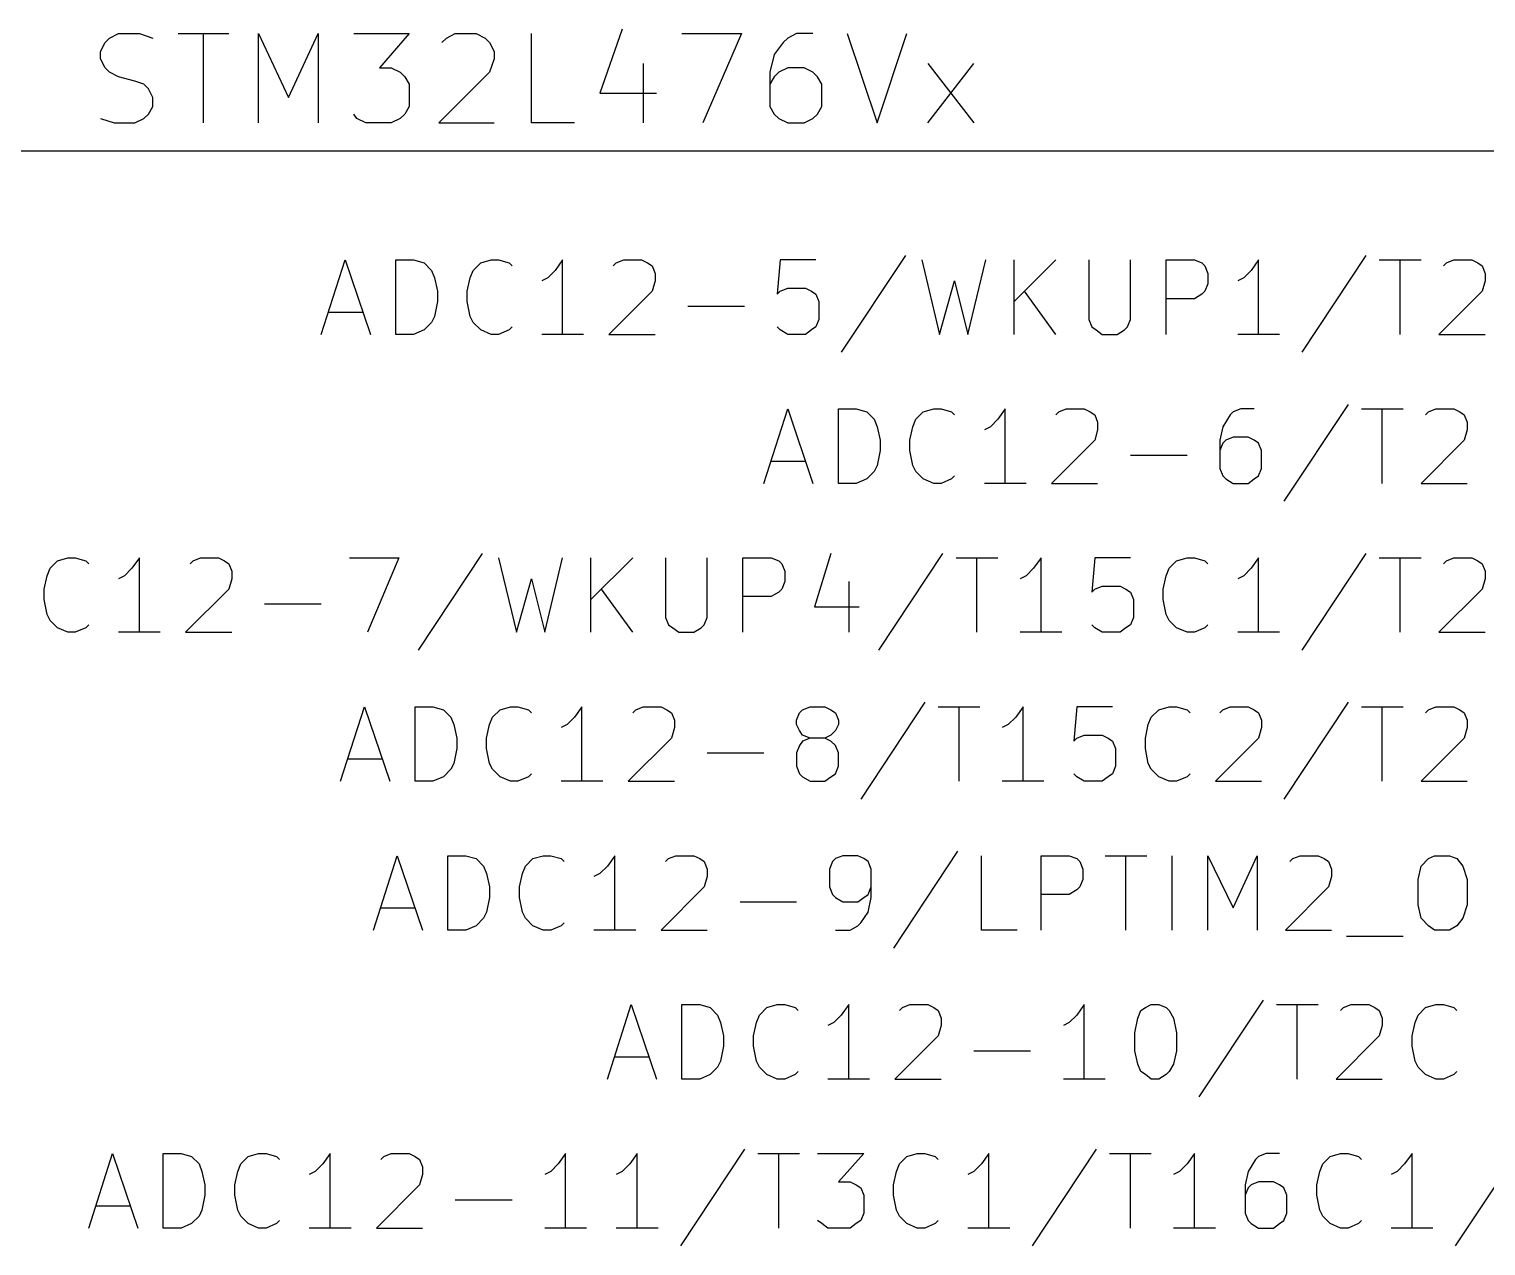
# Model space of a CAD drawing. Extents: x 12 to 829, y -582 to -12.
# Drawn here: x 315.21 to 340.04, y -54.23 to -33.48 of the extents above; entities that cross this region are included whole.
import ezdxf

# ---------------------------------------------------------------- set-up
doc = ezdxf.new("R2010")
doc.units = 0
doc.header["$MEASUREMENT"] = 0
doc.layers.add('BLACK', color=7, linetype='CONTINUOUS')

msp = doc.modelspace()

# ---------------------------------------------------------------- linework, layer by layer
at = {"layer": 'Black'}
for p, q in [((325.323, -33.4772), (324.942, -34.5694)), ((316.433, -33.8582), (316.509, -33.7058)), ((316.509, -33.7058), (316.586, -33.6296)), ((316.586, -33.6296), (316.738, -33.5534)), ((316.738, -33.5534), (317.094, -33.5534)), ((317.094, -33.5534), (317.322, -33.6296)), ((317.754, -33.5534), (318.618, -33.5534)), ((318.186, -35.0774), (318.186, -33.5534)), ((319.126, -35.0774), (319.126, -33.5534)), ((319.126, -33.5534), (319.634, -34.6456)), ((319.634, -34.6456), (320.142, -33.5534)), ((320.142, -33.5534), (320.142, -35.0774)), ((320.751, -33.5534), (321.691, -33.5534)), ((321.691, -33.5534), (321.183, -34.1376)), ((322.25, -33.7058), (322.326, -33.6296)), ((322.326, -33.6296), (322.478, -33.5534)), ((322.478, -33.5534), (322.834, -33.5534)), ((322.834, -33.5534), (322.986, -33.6296)), ((322.986, -33.6296), (323.063, -33.7058)), ((323.063, -33.7058), (323.139, -33.8582)), ((323.774, -35.0774), (323.774, -33.5534)), ((326.339, -33.5534), (327.355, -33.5534)), ((327.355, -33.5534), (326.695, -35.0774)), ((328.066, -33.7058), (327.914, -33.909)), ((328.143, -33.6296), (328.066, -33.7058)), ((328.295, -33.5534), (328.143, -33.6296)), ((328.574, -33.5534), (328.295, -33.5534)), ((329.159, -33.5534), (329.667, -35.0774)), ((329.667, -35.0774), (330.175, -33.5534)), ((316.433, -33.9852), (316.433, -33.8582)), ((316.509, -34.1376), (316.433, -33.9852)), ((323.139, -33.9852), (323.063, -34.2138)), ((323.139, -33.8582), (323.139, -33.9852)), ((327.914, -33.909), (327.838, -34.2138)), ((316.586, -34.2138), (316.509, -34.1376)), ((316.738, -34.29), (316.586, -34.2138)), ((321.183, -34.1376), (321.386, -34.1376)), ((321.386, -34.1376), (321.539, -34.2138)), ((321.539, -34.2138), (321.615, -34.29)), ((323.063, -34.2138), (322.199, -35.0774)), ((325.679, -34.0614), (325.679, -35.0774)), ((327.838, -34.2138), (327.838, -34.798)), ((327.99, -34.2138), (327.914, -34.29)), ((328.143, -34.1376), (327.99, -34.2138)), ((328.422, -34.1376), (328.143, -34.1376)), ((328.574, -34.2138), (328.422, -34.1376)), ((328.651, -34.29), (328.574, -34.2138)), ((330.53, -35.0774), (331.318, -34.0614)), ((330.53, -34.0614), (331.318, -35.0774)), ((317.017, -34.3662), (316.738, -34.29)), ((317.17, -34.417), (317.017, -34.3662)), ((317.246, -34.4932), (317.17, -34.417)), ((317.322, -34.6456), (317.246, -34.4932)), ((321.615, -34.29), (321.691, -34.417)), ((321.691, -34.417), (321.691, -34.798)), ((327.914, -34.29), (327.838, -34.417)), ((328.727, -34.417), (328.651, -34.29)), ((328.727, -34.798), (328.727, -34.417)), ((317.322, -34.798), (317.322, -34.6456)), ((324.942, -34.5694), (325.907, -34.5694)), ((316.433, -35.0012), (316.662, -35.0774)), ((317.017, -35.0774), (317.17, -35.0012)), ((317.17, -35.0012), (317.246, -34.925)), ((317.246, -34.925), (317.322, -34.798)), ((320.802, -35.0012), (320.751, -34.925)), ((320.954, -35.0774), (320.802, -35.0012)), ((321.539, -35.0012), (321.386, -35.0774)), ((321.615, -34.925), (321.539, -35.0012)), ((321.691, -34.798), (321.615, -34.925)), ((327.838, -34.798), (327.914, -34.925)), ((327.914, -34.925), (327.99, -35.0012)), ((327.99, -35.0012), (328.143, -35.0774)), ((328.422, -35.0774), (328.574, -35.0012)), ((328.574, -35.0012), (328.651, -34.925)), ((328.651, -34.925), (328.727, -34.798)), ((316.662, -35.0774), (317.017, -35.0774)), ((321.386, -35.0774), (320.954, -35.0774)), ((322.199, -35.0774), (323.139, -35.0774)), ((324.51, -35.0774), (323.774, -35.0774)), ((328.143, -35.0774), (328.422, -35.0774)), ((359.41, -35.56), (267.97, -35.56)), ((320.192, -38.6842), (320.599, -37.4142)), ((320.599, -37.4142), (321.031, -38.6842)), ((321.462, -38.6842), (321.462, -37.4142)), ((321.462, -37.4142), (321.767, -37.4142)), ((321.767, -37.4142), (321.945, -37.465)), ((321.945, -37.465), (322.072, -37.592)), ((322.783, -37.592), (322.91, -37.465)), ((322.91, -37.465), (323.088, -37.4142)), ((323.088, -37.4142), (323.215, -37.4142)), ((323.215, -37.4142), (323.393, -37.465)), ((323.393, -37.465), (323.444, -37.5158)), ((324.307, -37.4142), (324.18, -37.592)), ((324.307, -38.6842), (324.307, -37.4142)), ((325.171, -37.5158), (325.222, -37.465)), ((325.222, -37.465), (325.349, -37.4142)), ((325.349, -37.4142), (325.653, -37.4142)), ((325.653, -37.4142), (325.755, -37.465)), ((325.755, -37.465), (325.831, -37.5158)), ((328.016, -37.4142), (327.965, -37.9984)), ((328.625, -37.4142), (328.016, -37.4142)), ((330.149, -37.338), (329.057, -38.989)), ((330.429, -37.4142), (330.733, -38.6842)), ((331.216, -38.6842), (331.521, -37.4142)), ((332.003, -38.6842), (332.003, -37.4142)), ((332.715, -37.4142), (332.003, -38.1254)), ((333.273, -37.4142), (333.273, -38.4302)), ((333.985, -38.4302), (333.985, -37.4142)), ((334.594, -38.6842), (334.594, -37.4142)), ((334.594, -37.4142), (335.077, -37.4142)), ((335.077, -37.4142), (335.204, -37.465)), ((335.204, -37.465), (335.255, -37.5158)), ((336.169, -37.4142), (336.042, -37.592)), ((336.169, -38.6842), (336.169, -37.4142)), ((337.998, -37.338), (336.906, -38.989)), ((338.226, -37.4142), (338.938, -37.4142)), ((338.582, -38.6842), (338.582, -37.4142)), ((339.319, -37.5158), (339.369, -37.465)), ((339.369, -37.465), (339.496, -37.4142)), ((339.496, -37.4142), (339.801, -37.4142)), ((339.801, -37.4142), (339.903, -37.465)), ((339.903, -37.465), (339.979, -37.5158)), ((322.072, -37.592), (322.123, -37.719)), ((322.123, -37.719), (322.174, -37.9476)), ((322.682, -37.9476), (322.732, -37.719)), ((322.732, -37.719), (322.783, -37.592)), ((324.053, -37.719), (323.952, -37.7698)), ((324.18, -37.592), (324.053, -37.719)), ((325.831, -37.5158), (325.882, -37.6428)), ((325.882, -37.6428), (325.882, -37.7698)), ((335.255, -37.5158), (335.305, -37.6428)), ((335.305, -37.6428), (335.305, -37.8206)), ((335.915, -37.719), (335.813, -37.7698)), ((336.042, -37.592), (335.915, -37.719)), ((339.979, -37.5158), (340.03, -37.6428)), ((340.03, -37.6428), (340.03, -37.7698)), ((322.174, -37.9476), (322.174, -38.1254)), ((322.682, -38.1254), (322.682, -37.9476)), ((325.831, -37.9476), (325.095, -38.6842)), ((325.882, -37.7698), (325.831, -37.9476)), ((327.965, -37.9984), (328.016, -37.9476)), ((328.016, -37.9476), (328.143, -37.8968)), ((328.143, -37.8968), (328.447, -37.8968)), ((328.447, -37.8968), (328.549, -37.9476)), ((328.549, -37.9476), (328.625, -37.9984)), ((330.733, -38.6842), (330.987, -37.7698)), ((330.987, -37.7698), (331.216, -38.6842)), ((332.715, -38.6842), (332.181, -37.9476)), ((335.255, -37.9476), (335.204, -37.9984)), ((335.305, -37.8206), (335.255, -37.9476)), ((339.979, -37.9476), (339.242, -38.6842)), ((340.03, -37.7698), (339.979, -37.9476)), ((322.174, -38.1254), (322.123, -38.3794)), ((322.732, -38.3794), (322.682, -38.1254)), ((326.441, -38.2016), (327.406, -38.2016)), ((328.625, -37.9984), (328.676, -38.1254)), ((328.676, -38.1254), (328.676, -38.4302)), ((335.077, -38.0746), (334.594, -38.0746)), ((335.204, -37.9984), (335.077, -38.0746)), ((320.319, -38.3032), (320.904, -38.3032)), ((322.072, -38.481), (321.945, -38.608)), ((322.123, -38.3794), (322.072, -38.481)), ((322.783, -38.481), (322.732, -38.3794)), ((322.91, -38.608), (322.783, -38.481)), ((328.676, -38.4302), (328.625, -38.5572)), ((333.273, -38.4302), (333.324, -38.5572)), ((333.934, -38.5572), (333.985, -38.4302)), ((321.767, -38.6842), (321.462, -38.6842)), ((321.945, -38.608), (321.767, -38.6842)), ((323.088, -38.6842), (322.91, -38.608)), ((323.215, -38.6842), (323.088, -38.6842)), ((323.393, -38.608), (323.215, -38.6842)), ((323.444, -38.5572), (323.393, -38.608)), ((324.663, -38.6842), (323.952, -38.6842)), ((325.095, -38.6842), (325.882, -38.6842)), ((328.016, -38.608), (327.965, -38.5572)), ((328.143, -38.6842), (328.016, -38.608)), ((328.447, -38.6842), (328.143, -38.6842)), ((328.549, -38.608), (328.447, -38.6842)), ((328.625, -38.5572), (328.549, -38.608)), ((333.324, -38.5572), (333.4, -38.608)), ((333.4, -38.608), (333.502, -38.6842)), ((333.502, -38.6842), (333.756, -38.6842)), ((333.756, -38.6842), (333.883, -38.608)), ((333.883, -38.608), (333.934, -38.5572)), ((336.525, -38.6842), (335.813, -38.6842)), ((339.242, -38.6842), (340.03, -38.6842)), ((327.736, -41.2242), (328.143, -39.9542)), ((328.143, -39.9542), (328.574, -41.2242)), ((329.006, -41.2242), (329.006, -39.9542)), ((329.006, -39.9542), (329.311, -39.9542)), ((329.311, -39.9542), (329.489, -40.005)), ((330.454, -40.005), (330.632, -39.9542)), ((330.632, -39.9542), (330.759, -39.9542)), ((330.759, -39.9542), (330.937, -40.005)), ((331.851, -39.9542), (331.724, -40.132)), ((331.851, -41.2242), (331.851, -39.9542)), ((332.765, -40.005), (332.892, -39.9542)), ((332.892, -39.9542), (333.197, -39.9542)), ((333.197, -39.9542), (333.299, -40.005)), ((335.864, -39.9542), (335.737, -40.005)), ((336.093, -39.9542), (335.864, -39.9542)), ((337.693, -39.878), (336.601, -41.529)), ((337.922, -39.9542), (338.633, -39.9542)), ((338.277, -41.2242), (338.277, -39.9542)), ((339.065, -40.005), (339.192, -39.9542)), ((339.192, -39.9542), (339.496, -39.9542)), ((339.496, -39.9542), (339.598, -40.005)), ((329.489, -40.005), (329.616, -40.132)), ((329.616, -40.132), (329.667, -40.259)), ((330.276, -40.259), (330.327, -40.132)), ((330.327, -40.132), (330.454, -40.005)), ((330.937, -40.005), (330.987, -40.0558)), ((331.724, -40.132), (331.597, -40.259)), ((332.715, -40.0558), (332.765, -40.005)), ((333.299, -40.005), (333.375, -40.0558)), ((333.375, -40.0558), (333.426, -40.1828)), ((333.426, -40.1828), (333.426, -40.3098)), ((335.686, -40.0558), (335.559, -40.259)), ((335.737, -40.005), (335.686, -40.0558)), ((339.014, -40.0558), (339.065, -40.005)), ((339.598, -40.005), (339.674, -40.0558)), ((339.674, -40.0558), (339.725, -40.1828)), ((339.725, -40.1828), (339.725, -40.3098)), ((329.667, -40.259), (329.717, -40.4876)), ((330.225, -40.4876), (330.276, -40.259)), ((331.597, -40.259), (331.495, -40.3098)), ((333.426, -40.3098), (333.375, -40.4876)), ((335.559, -40.259), (335.509, -40.4876)), ((335.737, -40.4368), (335.61, -40.4876)), ((335.991, -40.4368), (335.737, -40.4368)), ((336.093, -40.4876), (335.991, -40.4368)), ((339.725, -40.3098), (339.674, -40.4876)), ((329.717, -40.6654), (329.667, -40.9194)), ((329.717, -40.4876), (329.717, -40.6654)), ((330.225, -40.6654), (330.225, -40.4876)), ((330.276, -40.9194), (330.225, -40.6654)), ((333.375, -40.4876), (332.638, -41.2242)), ((335.509, -40.4876), (335.509, -40.9702)), ((335.559, -40.5384), (335.509, -40.6654)), ((335.61, -40.4876), (335.559, -40.5384)), ((336.169, -40.5384), (336.093, -40.4876)), ((336.22, -40.6654), (336.169, -40.5384)), ((336.22, -40.9702), (336.22, -40.6654)), ((339.674, -40.4876), (338.938, -41.2242)), ((327.863, -40.8432), (328.447, -40.8432)), ((329.667, -40.9194), (329.616, -41.021)), ((330.327, -41.021), (330.276, -40.9194)), ((333.985, -40.7416), (334.95, -40.7416)), ((329.489, -41.148), (329.311, -41.2242)), ((329.616, -41.021), (329.489, -41.148)), ((330.454, -41.148), (330.327, -41.021)), ((330.632, -41.2242), (330.454, -41.148)), ((330.937, -41.148), (330.759, -41.2242)), ((330.987, -41.0972), (330.937, -41.148)), ((335.509, -40.9702), (335.559, -41.0972)), ((335.559, -41.0972), (335.61, -41.148)), ((335.61, -41.148), (335.737, -41.2242)), ((335.991, -41.2242), (336.093, -41.148)), ((336.093, -41.148), (336.169, -41.0972)), ((336.169, -41.0972), (336.22, -40.9702)), ((329.311, -41.2242), (329.006, -41.2242)), ((330.759, -41.2242), (330.632, -41.2242)), ((332.207, -41.2242), (331.495, -41.2242)), ((332.638, -41.2242), (333.426, -41.2242)), ((335.737, -41.2242), (335.991, -41.2242)), ((338.938, -41.2242), (339.725, -41.2242)), ((322.936, -42.418), (321.843, -44.069)), ((328.879, -42.418), (328.6, -43.3324)), ((330.784, -42.418), (329.692, -44.069)), ((337.998, -42.418), (336.906, -44.069)), ((315.519, -42.799), (315.57, -42.672)), ((315.57, -42.672), (315.697, -42.545)), ((315.697, -42.545), (315.874, -42.4942)), ((315.874, -42.4942), (316.001, -42.4942)), ((316.001, -42.4942), (316.179, -42.545)), ((316.179, -42.545), (316.23, -42.5958)), ((316.967, -42.672), (316.84, -42.799)), ((317.094, -42.4942), (316.967, -42.672)), ((317.094, -43.7642), (317.094, -42.4942)), ((317.957, -42.5958), (318.008, -42.545)), ((318.008, -42.545), (318.135, -42.4942)), ((318.135, -42.4942), (318.44, -42.4942)), ((318.44, -42.4942), (318.541, -42.545)), ((318.541, -42.545), (318.618, -42.5958)), ((318.618, -42.5958), (318.668, -42.7228)), ((320.675, -42.4942), (321.513, -42.4942)), ((321.513, -42.4942), (320.98, -43.7642)), ((323.215, -42.4942), (323.52, -43.7642)), ((324.002, -43.7642), (324.307, -42.4942)), ((324.79, -43.7642), (324.79, -42.4942)), ((325.501, -42.4942), (324.79, -43.2054)), ((326.06, -42.4942), (326.06, -43.5102)), ((326.771, -43.5102), (326.771, -42.4942)), ((327.381, -43.7642), (327.381, -42.4942)), ((327.381, -42.4942), (327.863, -42.4942)), ((327.863, -42.4942), (327.99, -42.545)), ((327.99, -42.545), (328.041, -42.5958)), ((328.041, -42.5958), (328.092, -42.7228)), ((331.013, -42.4942), (331.724, -42.4942)), ((331.368, -43.7642), (331.368, -42.4942)), ((332.334, -42.672), (332.207, -42.799)), ((332.461, -42.4942), (332.334, -42.672)), ((332.461, -43.7642), (332.461, -42.4942)), ((333.375, -42.4942), (333.324, -43.0784)), ((333.985, -42.4942), (333.375, -42.4942)), ((334.594, -42.799), (334.645, -42.672)), ((334.645, -42.672), (334.772, -42.545)), ((334.772, -42.545), (334.95, -42.4942)), ((334.95, -42.4942), (335.077, -42.4942)), ((335.077, -42.4942), (335.255, -42.545)), ((335.255, -42.545), (335.305, -42.5958)), ((336.042, -42.672), (335.915, -42.799)), ((336.169, -42.4942), (336.042, -42.672)), ((336.169, -43.7642), (336.169, -42.4942)), ((338.226, -42.4942), (338.938, -42.4942)), ((338.582, -43.7642), (338.582, -42.4942)), ((339.319, -42.5958), (339.369, -42.545)), ((339.369, -42.545), (339.496, -42.4942)), ((339.496, -42.4942), (339.801, -42.4942)), ((339.801, -42.4942), (339.903, -42.545)), ((339.903, -42.545), (339.979, -42.5958)), ((339.979, -42.5958), (340.03, -42.7228)), ((315.468, -43.0276), (315.519, -42.799)), ((316.84, -42.799), (316.738, -42.8498)), ((318.668, -42.8498), (318.618, -43.0276)), ((318.668, -42.7228), (318.668, -42.8498)), ((323.52, -43.7642), (323.774, -42.8498)), ((323.774, -42.8498), (324.002, -43.7642)), ((328.092, -42.9006), (328.041, -43.0276)), ((328.092, -42.7228), (328.092, -42.9006)), ((329.184, -42.9006), (329.184, -43.7642)), ((332.207, -42.799), (332.105, -42.8498)), ((334.543, -43.0276), (334.594, -42.799)), ((335.915, -42.799), (335.813, -42.8498)), ((340.03, -42.8498), (339.979, -43.0276)), ((340.03, -42.7228), (340.03, -42.8498)), ((315.468, -43.2054), (315.468, -43.0276)), ((318.618, -43.0276), (317.881, -43.7642)), ((325.501, -43.7642), (324.968, -43.0276)), ((327.863, -43.1546), (327.381, -43.1546)), ((327.99, -43.0784), (327.863, -43.1546)), ((328.041, -43.0276), (327.99, -43.0784)), ((333.324, -43.0784), (333.375, -43.0276)), ((333.375, -43.0276), (333.502, -42.9768)), ((333.502, -42.9768), (333.807, -42.9768)), ((333.807, -42.9768), (333.908, -43.0276)), ((333.908, -43.0276), (333.985, -43.0784)), ((333.985, -43.0784), (334.035, -43.2054)), ((334.543, -43.2054), (334.543, -43.0276)), ((339.979, -43.0276), (339.242, -43.7642)), ((315.519, -43.4594), (315.468, -43.2054)), ((319.227, -43.2816), (320.192, -43.2816)), ((328.6, -43.3324), (329.362, -43.3324)), ((334.035, -43.2054), (334.035, -43.5102)), ((334.594, -43.4594), (334.543, -43.2054)), ((315.57, -43.561), (315.519, -43.4594)), ((315.697, -43.688), (315.57, -43.561)), ((315.874, -43.7642), (315.697, -43.688)), ((316.179, -43.688), (316.001, -43.7642)), ((316.23, -43.6372), (316.179, -43.688)), ((326.06, -43.5102), (326.111, -43.6372)), ((326.111, -43.6372), (326.187, -43.688)), ((326.187, -43.688), (326.288, -43.7642)), ((326.542, -43.7642), (326.669, -43.688)), ((326.669, -43.688), (326.72, -43.6372)), ((326.72, -43.6372), (326.771, -43.5102)), ((333.375, -43.688), (333.324, -43.6372)), ((333.502, -43.7642), (333.375, -43.688)), ((333.908, -43.688), (333.807, -43.7642)), ((333.985, -43.6372), (333.908, -43.688)), ((334.035, -43.5102), (333.985, -43.6372)), ((334.645, -43.561), (334.594, -43.4594)), ((334.772, -43.688), (334.645, -43.561)), ((334.95, -43.7642), (334.772, -43.688)), ((335.255, -43.688), (335.077, -43.7642)), ((335.305, -43.6372), (335.255, -43.688)), ((316.001, -43.7642), (315.874, -43.7642)), ((317.449, -43.7642), (316.738, -43.7642)), ((317.881, -43.7642), (318.668, -43.7642)), ((326.288, -43.7642), (326.542, -43.7642)), ((332.816, -43.7642), (332.105, -43.7642)), ((333.807, -43.7642), (333.502, -43.7642)), ((335.077, -43.7642), (334.95, -43.7642)), ((336.525, -43.7642), (335.813, -43.7642)), ((339.242, -43.7642), (340.03, -43.7642)), ((320.523, -46.3042), (320.929, -45.0342)), ((320.929, -45.0342), (321.361, -46.3042)), ((321.793, -46.3042), (321.793, -45.0342)), ((321.793, -45.0342), (322.097, -45.0342)), ((322.097, -45.0342), (322.275, -45.085)), ((322.275, -45.085), (322.402, -45.212)), ((323.113, -45.212), (323.24, -45.085)), ((323.24, -45.085), (323.418, -45.0342)), ((323.418, -45.0342), (323.545, -45.0342)), ((323.545, -45.0342), (323.723, -45.085)), ((323.723, -45.085), (323.774, -45.1358)), ((324.637, -45.0342), (324.51, -45.212)), ((324.637, -46.3042), (324.637, -45.0342)), ((325.501, -45.1358), (325.552, -45.085)), ((325.552, -45.085), (325.679, -45.0342)), ((325.679, -45.0342), (325.984, -45.0342)), ((325.984, -45.0342), (326.085, -45.085)), ((326.085, -45.085), (326.161, -45.1358)), ((326.161, -45.1358), (326.212, -45.2628)), ((328.295, -45.2628), (328.346, -45.1358)), ((328.346, -45.1358), (328.397, -45.085)), ((328.397, -45.085), (328.524, -45.0342)), ((328.524, -45.0342), (328.778, -45.0342)), ((328.778, -45.0342), (328.879, -45.085)), ((328.879, -45.085), (328.955, -45.1358)), ((328.955, -45.1358), (329.006, -45.2628)), ((330.479, -44.958), (329.387, -46.609)), ((330.708, -45.0342), (331.419, -45.0342)), ((331.064, -46.3042), (331.064, -45.0342)), ((332.156, -45.0342), (332.029, -45.212)), ((332.156, -46.3042), (332.156, -45.0342)), ((333.07, -45.0342), (333.019, -45.6184)), ((333.68, -45.0342), (333.07, -45.0342)), ((334.34, -45.212), (334.467, -45.085)), ((334.467, -45.085), (334.645, -45.0342)), ((334.645, -45.0342), (334.772, -45.0342)), ((334.772, -45.0342), (334.95, -45.085)), ((334.95, -45.085), (335.001, -45.1358)), ((335.509, -45.1358), (335.559, -45.085)), ((335.559, -45.085), (335.686, -45.0342)), ((335.686, -45.0342), (335.991, -45.0342)), ((335.991, -45.0342), (336.093, -45.085)), ((336.093, -45.085), (336.169, -45.1358)), ((336.169, -45.1358), (336.22, -45.2628)), ((337.693, -44.958), (336.601, -46.609)), ((337.922, -45.0342), (338.633, -45.0342)), ((338.277, -46.3042), (338.277, -45.0342)), ((339.014, -45.1358), (339.065, -45.085)), ((339.065, -45.085), (339.192, -45.0342)), ((339.192, -45.0342), (339.496, -45.0342)), ((339.496, -45.0342), (339.598, -45.085)), ((339.598, -45.085), (339.674, -45.1358)), ((339.674, -45.1358), (339.725, -45.2628)), ((322.402, -45.212), (322.453, -45.339)), ((322.453, -45.339), (322.504, -45.5676)), ((323.012, -45.5676), (323.063, -45.339)), ((323.063, -45.339), (323.113, -45.212)), ((324.383, -45.339), (324.282, -45.3898)), ((324.51, -45.212), (324.383, -45.339)), ((326.212, -45.3898), (326.161, -45.5676)), ((326.212, -45.2628), (326.212, -45.3898)), ((328.295, -45.339), (328.295, -45.2628)), ((328.346, -45.4406), (328.295, -45.339)), ((329.006, -45.339), (328.955, -45.4406)), ((329.006, -45.2628), (329.006, -45.339)), ((331.902, -45.339), (331.8, -45.3898)), ((332.029, -45.212), (331.902, -45.339)), ((334.239, -45.5676), (334.289, -45.339)), ((334.289, -45.339), (334.34, -45.212)), ((336.22, -45.3898), (336.169, -45.5676)), ((336.22, -45.2628), (336.22, -45.3898)), ((339.725, -45.3898), (339.674, -45.5676)), ((339.725, -45.2628), (339.725, -45.3898)), ((322.504, -45.5676), (322.504, -45.7454)), ((323.012, -45.7454), (323.012, -45.5676)), ((326.161, -45.5676), (325.425, -46.3042)), ((328.397, -45.5168), (328.346, -45.4406)), ((328.397, -45.6184), (328.346, -45.6946)), ((328.524, -45.5676), (328.397, -45.5168)), ((328.524, -45.5676), (328.397, -45.6184)), ((328.778, -45.5676), (328.524, -45.5676)), ((328.879, -45.5168), (328.778, -45.5676)), ((328.879, -45.6184), (328.778, -45.5676)), ((328.955, -45.4406), (328.879, -45.5168)), ((328.955, -45.6946), (328.879, -45.6184)), ((333.019, -45.6184), (333.07, -45.5676)), ((333.07, -45.5676), (333.197, -45.5168)), ((333.197, -45.5168), (333.502, -45.5168)), ((333.502, -45.5168), (333.604, -45.5676)), ((333.604, -45.5676), (333.68, -45.6184)), ((333.68, -45.6184), (333.731, -45.7454)), ((334.239, -45.7454), (334.239, -45.5676)), ((336.169, -45.5676), (335.432, -46.3042)), ((339.674, -45.5676), (338.938, -46.3042)), ((320.65, -45.9232), (321.234, -45.9232)), ((322.504, -45.7454), (322.453, -45.9994)), ((323.063, -45.9994), (323.012, -45.7454)), ((326.771, -45.8216), (327.736, -45.8216)), ((328.346, -45.6946), (328.295, -45.8216)), ((328.295, -45.8216), (328.295, -46.0502)), ((329.006, -45.8216), (328.955, -45.6946)), ((329.006, -46.0502), (329.006, -45.8216)), ((333.731, -45.7454), (333.731, -46.0502)), ((334.289, -45.9994), (334.239, -45.7454)), ((322.402, -46.101), (322.275, -46.228)), ((322.453, -45.9994), (322.402, -46.101)), ((323.113, -46.101), (323.063, -45.9994)), ((323.24, -46.228), (323.113, -46.101)), ((323.774, -46.1772), (323.723, -46.228)), ((328.295, -46.0502), (328.346, -46.1772)), ((328.346, -46.1772), (328.397, -46.228)), ((328.879, -46.228), (328.955, -46.1772)), ((328.955, -46.1772), (329.006, -46.0502)), ((333.07, -46.228), (333.019, -46.1772)), ((333.68, -46.1772), (333.604, -46.228)), ((333.731, -46.0502), (333.68, -46.1772)), ((334.34, -46.101), (334.289, -45.9994)), ((334.467, -46.228), (334.34, -46.101)), ((335.001, -46.1772), (334.95, -46.228)), ((322.097, -46.3042), (321.793, -46.3042)), ((322.275, -46.228), (322.097, -46.3042)), ((323.418, -46.3042), (323.24, -46.228)), ((323.545, -46.3042), (323.418, -46.3042)), ((323.723, -46.228), (323.545, -46.3042)), ((324.993, -46.3042), (324.282, -46.3042)), ((325.425, -46.3042), (326.212, -46.3042)), ((328.397, -46.228), (328.524, -46.3042)), ((328.524, -46.3042), (328.778, -46.3042)), ((328.778, -46.3042), (328.879, -46.228)), ((332.511, -46.3042), (331.8, -46.3042)), ((333.197, -46.3042), (333.07, -46.228)), ((333.502, -46.3042), (333.197, -46.3042)), ((333.604, -46.228), (333.502, -46.3042)), ((334.645, -46.3042), (334.467, -46.228)), ((334.772, -46.3042), (334.645, -46.3042)), ((334.95, -46.228), (334.772, -46.3042)), ((335.432, -46.3042), (336.22, -46.3042)), ((338.938, -46.3042), (339.725, -46.3042)), ((321.081, -48.8442), (321.488, -47.5742)), ((321.488, -47.5742), (321.92, -48.8442)), ((322.351, -48.8442), (322.351, -47.5742)), ((322.351, -47.5742), (322.656, -47.5742)), ((322.656, -47.5742), (322.834, -47.625)), ((322.834, -47.625), (322.961, -47.752)), ((323.672, -47.752), (323.799, -47.625)), ((323.799, -47.625), (323.977, -47.5742)), ((323.977, -47.5742), (324.104, -47.5742)), ((324.104, -47.5742), (324.282, -47.625)), ((324.282, -47.625), (324.333, -47.6758)), ((325.196, -47.5742), (325.069, -47.752)), ((325.196, -48.8442), (325.196, -47.5742)), ((326.06, -47.6758), (326.111, -47.625)), ((326.111, -47.625), (326.238, -47.5742)), ((326.238, -47.5742), (326.542, -47.5742)), ((326.542, -47.5742), (326.644, -47.625)), ((326.644, -47.625), (326.72, -47.6758)), ((328.955, -47.625), (328.905, -47.6758)), ((329.082, -47.5742), (328.955, -47.625)), ((329.336, -47.5742), (329.082, -47.5742)), ((329.438, -47.625), (329.336, -47.5742)), ((329.514, -47.6758), (329.438, -47.625)), ((331.038, -47.498), (329.946, -49.149)), ((331.445, -48.8442), (331.445, -47.5742)), ((332.461, -48.8442), (332.461, -47.5742)), ((332.461, -47.5742), (332.943, -47.5742)), ((332.943, -47.5742), (333.07, -47.625)), ((333.07, -47.625), (333.121, -47.6758)), ((333.553, -47.5742), (334.264, -47.5742)), ((333.908, -48.8442), (333.908, -47.5742)), ((334.696, -48.8442), (334.696, -47.5742)), ((335.305, -48.8442), (335.305, -47.5742)), ((335.305, -47.5742), (335.737, -48.4632)), ((335.737, -48.4632), (336.144, -47.5742)), ((336.144, -47.5742), (336.144, -48.8442)), ((336.702, -47.6758), (336.753, -47.625)), ((336.753, -47.625), (336.88, -47.5742)), ((336.88, -47.5742), (337.185, -47.5742)), ((337.185, -47.5742), (337.287, -47.625)), ((337.287, -47.625), (337.363, -47.6758)), ((338.938, -47.752), (339.065, -47.625)), ((339.065, -47.625), (339.166, -47.5742)), ((339.166, -47.5742), (339.42, -47.5742)), ((339.42, -47.5742), (339.547, -47.625)), ((339.547, -47.625), (339.649, -47.752)), ((322.961, -47.752), (323.012, -47.879)), ((323.012, -47.879), (323.063, -48.1076)), ((323.571, -48.1076), (323.621, -47.879)), ((323.621, -47.879), (323.672, -47.752)), ((324.942, -47.879), (324.841, -47.9298)), ((325.069, -47.752), (324.942, -47.879)), ((326.72, -47.6758), (326.771, -47.8028)), ((326.771, -47.8028), (326.771, -47.9298)), ((328.905, -47.6758), (328.854, -47.8028)), ((328.854, -47.8028), (328.854, -48.1076)), ((329.565, -47.8028), (329.514, -47.6758)), ((329.565, -48.2854), (329.565, -47.8028)), ((333.121, -47.6758), (333.172, -47.8028)), ((333.172, -47.8028), (333.172, -47.9806)), ((337.363, -47.6758), (337.414, -47.8028)), ((337.414, -47.8028), (337.414, -47.9298)), ((338.887, -47.9806), (338.938, -47.752)), ((339.649, -47.752), (339.725, -47.9806)), ((323.063, -48.1076), (323.063, -48.2854)), ((323.571, -48.2854), (323.571, -48.1076)), ((326.72, -48.1076), (325.984, -48.8442)), ((326.771, -47.9298), (326.72, -48.1076)), ((328.854, -48.1076), (328.905, -48.2346)), ((329.514, -48.2346), (329.565, -48.1076)), ((333.07, -48.1584), (332.943, -48.2346)), ((333.121, -48.1076), (333.07, -48.1584)), ((333.172, -47.9806), (333.121, -48.1076)), ((337.363, -48.1076), (336.626, -48.8442)), ((337.414, -47.9298), (337.363, -48.1076)), ((338.887, -48.4124), (338.887, -47.9806)), ((339.725, -47.9806), (339.725, -48.4124)), ((323.063, -48.2854), (323.012, -48.5394)), ((323.621, -48.5394), (323.571, -48.2854)), ((327.33, -48.3616), (328.295, -48.3616)), ((328.905, -48.2346), (328.955, -48.2854)), ((328.955, -48.2854), (329.082, -48.3616)), ((329.082, -48.3616), (329.336, -48.3616)), ((329.336, -48.3616), (329.438, -48.2854)), ((329.438, -48.2854), (329.514, -48.2346)), ((329.514, -48.5394), (329.565, -48.2854)), ((332.943, -48.2346), (332.461, -48.2346)), ((338.938, -48.641), (338.887, -48.4124)), ((339.725, -48.4124), (339.649, -48.641)), ((321.208, -48.4632), (321.793, -48.4632)), ((322.961, -48.641), (322.834, -48.768)), ((323.012, -48.5394), (322.961, -48.641)), ((323.672, -48.641), (323.621, -48.5394)), ((323.799, -48.768), (323.672, -48.641)), ((329.387, -48.7172), (329.514, -48.5394)), ((339.065, -48.768), (338.938, -48.641)), ((339.649, -48.641), (339.547, -48.768)), ((322.656, -48.8442), (322.351, -48.8442)), ((322.834, -48.768), (322.656, -48.8442)), ((323.977, -48.8442), (323.799, -48.768)), ((324.104, -48.8442), (323.977, -48.8442)), ((324.282, -48.768), (324.104, -48.8442)), ((324.333, -48.7172), (324.282, -48.768)), ((325.552, -48.8442), (324.841, -48.8442)), ((325.984, -48.8442), (326.771, -48.8442)), ((328.955, -48.8442), (329.209, -48.8442)), ((329.209, -48.8442), (329.336, -48.768)), ((329.336, -48.768), (329.387, -48.7172)), ((332.054, -48.8442), (331.445, -48.8442)), ((336.626, -48.8442), (337.414, -48.8442)), ((339.166, -48.8442), (339.065, -48.768)), ((339.42, -48.8442), (339.166, -48.8442)), ((339.547, -48.768), (339.42, -48.8442)), ((337.668, -48.9458), (338.633, -48.9458)), ((325.069, -51.3842), (325.476, -50.1142)), ((325.476, -50.1142), (325.907, -51.3842)), ((326.339, -51.3842), (326.339, -50.1142)), ((326.339, -50.1142), (326.644, -50.1142)), ((326.644, -50.1142), (326.822, -50.165)), ((327.787, -50.165), (327.965, -50.1142)), ((327.965, -50.1142), (328.092, -50.1142)), ((328.092, -50.1142), (328.27, -50.165)), ((329.184, -50.1142), (329.057, -50.292)), ((329.184, -51.3842), (329.184, -50.1142)), ((330.098, -50.165), (330.225, -50.1142)), ((330.225, -50.1142), (330.53, -50.1142)), ((330.53, -50.1142), (330.632, -50.165)), ((333.197, -50.1142), (333.07, -50.292)), ((333.197, -51.3842), (333.197, -50.1142)), ((334.239, -50.165), (334.34, -50.1142)), ((334.34, -50.1142), (334.467, -50.1142)), ((334.467, -50.1142), (334.594, -50.165)), ((336.245, -50.038), (335.153, -51.689)), ((336.474, -50.1142), (337.185, -50.1142)), ((336.829, -51.3842), (336.829, -50.1142)), ((337.617, -50.165), (337.744, -50.1142)), ((337.744, -50.1142), (338.049, -50.1142)), ((338.049, -50.1142), (338.15, -50.165)), ((339.014, -50.165), (339.192, -50.1142)), ((339.192, -50.1142), (339.319, -50.1142)), ((339.319, -50.1142), (339.496, -50.165)), ((326.822, -50.165), (326.949, -50.292)), ((326.949, -50.292), (327, -50.419)), ((327.609, -50.419), (327.66, -50.292)), ((327.66, -50.292), (327.787, -50.165)), ((328.27, -50.165), (328.32, -50.2158)), ((329.057, -50.292), (328.93, -50.419)), ((330.048, -50.2158), (330.098, -50.165)), ((330.632, -50.165), (330.708, -50.2158)), ((330.708, -50.2158), (330.759, -50.3428)), ((330.759, -50.3428), (330.759, -50.4698)), ((333.07, -50.292), (332.943, -50.419)), ((334.061, -50.5968), (334.112, -50.3428)), ((334.112, -50.3428), (334.162, -50.2158)), ((334.162, -50.2158), (334.239, -50.165)), ((334.594, -50.165), (334.645, -50.2158)), ((334.645, -50.2158), (334.721, -50.3428)), ((334.721, -50.3428), (334.772, -50.5968)), ((337.566, -50.2158), (337.617, -50.165)), ((338.15, -50.165), (338.226, -50.2158)), ((338.226, -50.2158), (338.277, -50.3428)), ((338.277, -50.3428), (338.277, -50.4698)), ((338.836, -50.419), (338.887, -50.292)), ((338.887, -50.292), (339.014, -50.165)), ((339.496, -50.165), (339.547, -50.2158)), ((327, -50.419), (327.05, -50.6476)), ((327.05, -50.6476), (327.05, -50.8254)), ((327.558, -50.6476), (327.609, -50.419)), ((327.558, -50.8254), (327.558, -50.6476)), ((328.93, -50.419), (328.828, -50.4698)), ((330.708, -50.6476), (329.971, -51.3842)), ((330.759, -50.4698), (330.708, -50.6476)), ((332.943, -50.419), (332.842, -50.4698)), ((334.061, -50.9016), (334.061, -50.5968)), ((334.772, -50.5968), (334.772, -50.9016)), ((338.226, -50.6476), (337.49, -51.3842)), ((338.277, -50.4698), (338.226, -50.6476)), ((338.785, -50.6476), (338.836, -50.419)), ((338.785, -50.8254), (338.785, -50.6476)), ((327.05, -50.8254), (327, -51.0794)), ((327.609, -51.0794), (327.558, -50.8254)), ((338.836, -51.0794), (338.785, -50.8254)), ((325.196, -51.0032), (325.78, -51.0032)), ((327, -51.0794), (326.949, -51.181)), ((327.66, -51.181), (327.609, -51.0794)), ((331.318, -50.9016), (332.283, -50.9016)), ((334.112, -51.1302), (334.061, -50.9016)), ((334.162, -51.2572), (334.112, -51.1302)), ((334.721, -51.1302), (334.645, -51.2572)), ((334.772, -50.9016), (334.721, -51.1302)), ((338.887, -51.181), (338.836, -51.0794)), ((326.644, -51.3842), (326.339, -51.3842)), ((326.822, -51.308), (326.644, -51.3842)), ((326.949, -51.181), (326.822, -51.308)), ((327.787, -51.308), (327.66, -51.181)), ((327.965, -51.3842), (327.787, -51.308)), ((328.092, -51.3842), (327.965, -51.3842)), ((328.27, -51.308), (328.092, -51.3842)), ((328.32, -51.2572), (328.27, -51.308)), ((329.54, -51.3842), (328.828, -51.3842)), ((329.971, -51.3842), (330.759, -51.3842)), ((333.553, -51.3842), (332.842, -51.3842)), ((334.239, -51.308), (334.162, -51.2572)), ((334.34, -51.3842), (334.239, -51.308)), ((334.467, -51.3842), (334.34, -51.3842)), ((334.594, -51.308), (334.467, -51.3842)), ((334.645, -51.2572), (334.594, -51.308)), ((337.49, -51.3842), (338.277, -51.3842)), ((339.014, -51.308), (338.887, -51.181)), ((339.192, -51.3842), (339.014, -51.308)), ((339.319, -51.3842), (339.192, -51.3842)), ((339.496, -51.308), (339.319, -51.3842)), ((339.547, -51.2572), (339.496, -51.308)), ((327.406, -52.578), (326.314, -54.229)), ((333.4, -52.578), (332.308, -54.229)), ((340.614, -52.578), (339.522, -54.229)), ((316.23, -53.9242), (316.636, -52.6542)), ((316.636, -52.6542), (317.068, -53.9242)), ((317.5, -53.9242), (317.5, -52.6542)), ((317.5, -52.6542), (317.805, -52.6542)), ((317.805, -52.6542), (317.983, -52.705)), ((317.983, -52.705), (318.11, -52.832)), ((318.11, -52.832), (318.16, -52.959)), ((318.77, -52.959), (318.821, -52.832)), ((318.821, -52.832), (318.948, -52.705)), ((318.948, -52.705), (319.126, -52.6542)), ((319.126, -52.6542), (319.253, -52.6542)), ((319.253, -52.6542), (319.43, -52.705)), ((319.43, -52.705), (319.481, -52.7558)), ((320.218, -52.832), (320.091, -52.959)), ((320.345, -52.6542), (320.218, -52.832)), ((320.345, -53.9242), (320.345, -52.6542)), ((321.208, -52.7558), (321.259, -52.705)), ((321.259, -52.705), (321.386, -52.6542)), ((321.386, -52.6542), (321.691, -52.6542)), ((321.691, -52.6542), (321.793, -52.705)), ((321.793, -52.705), (321.869, -52.7558)), ((321.869, -52.7558), (321.92, -52.8828)), ((321.92, -52.8828), (321.92, -53.0098)), ((324.231, -52.832), (324.104, -52.959)), ((324.358, -52.6542), (324.231, -52.832)), ((324.358, -53.9242), (324.358, -52.6542)), ((325.45, -52.832), (325.323, -52.959)), ((325.577, -52.6542), (325.45, -52.832)), ((325.577, -53.9242), (325.577, -52.6542)), ((327.635, -52.6542), (328.346, -52.6542)), ((327.99, -53.9242), (327.99, -52.6542)), ((328.651, -52.6542), (329.438, -52.6542)), ((329.438, -52.6542), (329.006, -53.1368)), ((329.997, -52.959), (330.048, -52.832)), ((330.048, -52.832), (330.175, -52.705)), ((330.175, -52.705), (330.352, -52.6542)), ((330.352, -52.6542), (330.479, -52.6542)), ((330.479, -52.6542), (330.657, -52.705)), ((330.657, -52.705), (330.708, -52.7558)), ((331.445, -52.832), (331.318, -52.959)), ((331.572, -52.6542), (331.445, -52.832)), ((331.572, -53.9242), (331.572, -52.6542)), ((333.629, -52.6542), (334.34, -52.6542)), ((333.985, -53.9242), (333.985, -52.6542)), ((334.95, -52.832), (334.823, -52.959)), ((335.077, -52.6542), (334.95, -52.832)), ((335.077, -53.9242), (335.077, -52.6542)), ((336.118, -52.7558), (335.991, -52.959)), ((336.169, -52.705), (336.118, -52.7558)), ((336.296, -52.6542), (336.169, -52.705)), ((336.525, -52.6542), (336.296, -52.6542)), ((337.21, -52.959), (337.261, -52.832)), ((337.261, -52.832), (337.388, -52.705)), ((337.388, -52.705), (337.566, -52.6542)), ((337.566, -52.6542), (337.693, -52.6542)), ((337.693, -52.6542), (337.871, -52.705)), ((337.871, -52.705), (337.922, -52.7558)), ((338.658, -52.832), (338.531, -52.959)), ((338.785, -52.6542), (338.658, -52.832)), ((338.785, -53.9242), (338.785, -52.6542)), ((318.16, -52.959), (318.211, -53.1876)), ((318.719, -53.1876), (318.77, -52.959)), ((320.091, -52.959), (319.989, -53.0098)), ((321.92, -53.0098), (321.869, -53.1876)), ((324.104, -52.959), (324.002, -53.0098)), ((325.323, -52.959), (325.222, -53.0098)), ((329.946, -53.1876), (329.997, -52.959)), ((331.318, -52.959), (331.216, -53.0098)), ((334.823, -52.959), (334.721, -53.0098)), ((335.991, -52.959), (335.94, -53.1876)), ((337.16, -53.1876), (337.21, -52.959)), ((338.531, -52.959), (338.43, -53.0098)), ((318.211, -53.3654), (318.16, -53.6194)), ((318.211, -53.1876), (318.211, -53.3654)), ((318.719, -53.3654), (318.719, -53.1876)), ((318.77, -53.6194), (318.719, -53.3654)), ((321.869, -53.1876), (321.132, -53.9242)), ((329.006, -53.1368), (329.209, -53.1368)), ((329.209, -53.1368), (329.311, -53.1876)), ((329.311, -53.1876), (329.387, -53.2384)), ((329.387, -53.2384), (329.438, -53.3654)), ((329.438, -53.3654), (329.438, -53.6702)), ((329.946, -53.3654), (329.946, -53.1876)), ((329.997, -53.6194), (329.946, -53.3654)), ((335.94, -53.1876), (335.94, -53.6702)), ((335.991, -53.2384), (335.94, -53.3654)), ((336.042, -53.1876), (335.991, -53.2384)), ((336.169, -53.1368), (336.042, -53.1876)), ((336.423, -53.1368), (336.169, -53.1368)), ((336.525, -53.1876), (336.423, -53.1368)), ((336.601, -53.2384), (336.525, -53.1876)), ((336.652, -53.3654), (336.601, -53.2384)), ((336.652, -53.6702), (336.652, -53.3654)), ((337.16, -53.3654), (337.16, -53.1876)), ((337.21, -53.6194), (337.16, -53.3654)), ((316.357, -53.5432), (316.941, -53.5432)), ((318.16, -53.6194), (318.11, -53.721)), ((318.821, -53.721), (318.77, -53.6194)), ((322.478, -53.4416), (323.444, -53.4416)), ((330.048, -53.721), (329.997, -53.6194)), ((337.261, -53.721), (337.21, -53.6194)), ((317.983, -53.848), (317.805, -53.9242)), ((318.11, -53.721), (317.983, -53.848)), ((318.948, -53.848), (318.821, -53.721)), ((319.126, -53.9242), (318.948, -53.848)), ((319.43, -53.848), (319.253, -53.9242)), ((319.481, -53.7972), (319.43, -53.848)), ((328.727, -53.848), (328.651, -53.7972)), ((328.828, -53.9242), (328.727, -53.848)), ((329.311, -53.848), (329.209, -53.9242)), ((329.387, -53.7972), (329.311, -53.848)), ((329.438, -53.6702), (329.387, -53.7972)), ((330.175, -53.848), (330.048, -53.721)), ((330.352, -53.9242), (330.175, -53.848)), ((330.657, -53.848), (330.479, -53.9242)), ((330.708, -53.7972), (330.657, -53.848)), ((335.94, -53.6702), (335.991, -53.7972)), ((335.991, -53.7972), (336.042, -53.848)), ((336.042, -53.848), (336.169, -53.9242)), ((336.423, -53.9242), (336.525, -53.848)), ((336.525, -53.848), (336.601, -53.7972)), ((336.601, -53.7972), (336.652, -53.6702)), ((337.388, -53.848), (337.261, -53.721)), ((337.566, -53.9242), (337.388, -53.848)), ((337.871, -53.848), (337.693, -53.9242)), ((337.922, -53.7972), (337.871, -53.848)), ((317.805, -53.9242), (317.5, -53.9242)), ((319.253, -53.9242), (319.126, -53.9242)), ((320.7, -53.9242), (319.989, -53.9242)), ((321.132, -53.9242), (321.92, -53.9242)), ((324.714, -53.9242), (324.002, -53.9242)), ((325.933, -53.9242), (325.222, -53.9242)), ((329.209, -53.9242), (328.828, -53.9242)), ((330.479, -53.9242), (330.352, -53.9242)), ((331.927, -53.9242), (331.216, -53.9242)), ((335.432, -53.9242), (334.721, -53.9242)), ((336.169, -53.9242), (336.423, -53.9242)), ((337.693, -53.9242), (337.566, -53.9242)), ((339.141, -53.9242), (338.43, -53.9242))]:
    msp.add_line(p, q, dxfattribs=at)

doc.saveas('drawing.dxf')
